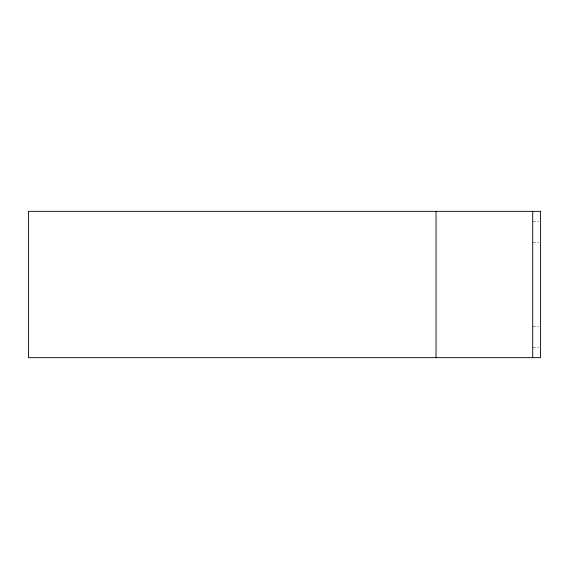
<?xml version="1.0" encoding="UTF-8"?>
<svg xmlns="http://www.w3.org/2000/svg" width="569" height="569" viewBox="0 0 569 569"><rect width="100%" height="100%" fill="white"/><g stroke="black" fill="none" stroke-linecap="round" stroke-linejoin="round"><path stroke-width="0.43" stroke-dasharray="2.85 2.13" d="M532.712 221.796L538.807 221.796M532.712 242.693L538.807 242.693M532.712 326.307L538.807 326.307M532.712 347.204L538.807 347.204"/><path stroke-width="0.85" d="M532.712 211.341L532.712 357.659M436.039 211.341L436.039 357.659M540.55 211.341L28.45 211.341L28.45 357.659L540.55 357.659L540.55 211.341"/></g></svg>
